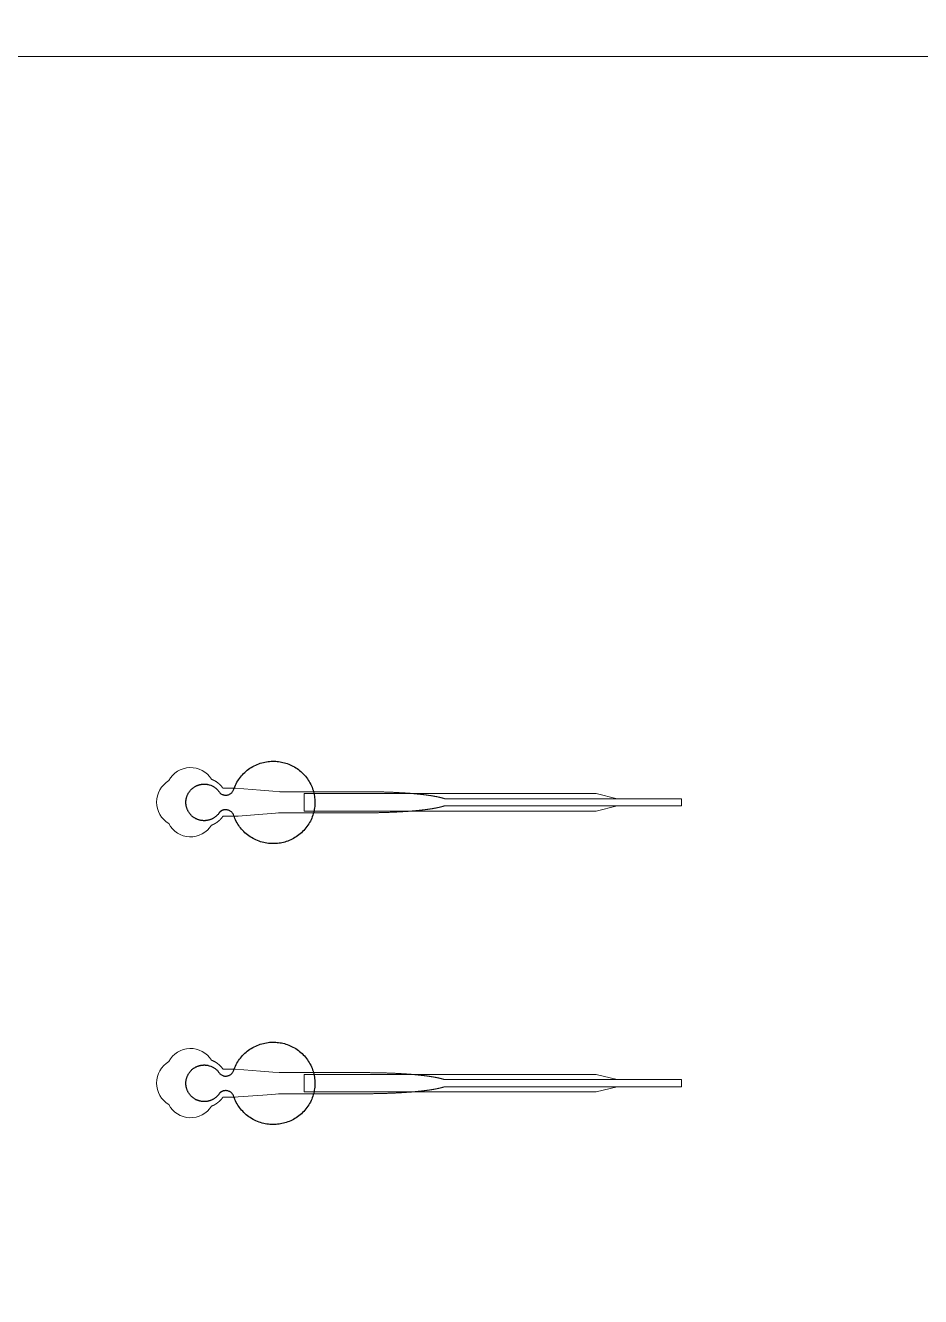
# Model space of a CAD drawing. Header units: inches. Extents: x -52997 to 52003, y -52254 to 52746.
# Drawn here: x -11519 to -5149, y 8474 to 17524 of the extents above; entities that cross this region are included whole.
import ezdxf

# ---------------------------------------------------------------- set-up
doc = ezdxf.new("R2010")
doc.units = ezdxf.units.IN
doc.header["$MEASUREMENT"] = 0
doc.layers.add('1', color=1, linetype='Continuous')
doc.layers.add('2', color=140, linetype='Continuous', lineweight=0)
doc.layers.add('3', color=90, linetype='Continuous', lineweight=0)

msp = doc.modelspace()

# ---------------------------------------------------------------- linework, layer by layer
at = {"layer": '1'}
for points in [[(-16283.4, -47485.7), (0, -47485.7), (16283.4, -47485.7, 5.999107)], [(-16250, -47285.7), (0, -47285.7), (16250, -47285.7, 5.986812)], [(-13685.8, -45485.7), (0, -45485.7), (13685.8, -45485.7, 6.794322)]]:
    msp.add_lwpolyline(points, format="xyb", close=True, dxfattribs=at)
msp.add_circle((-497.2, 245.8), 52500, dxfattribs=at)
for points in [[(-10137.6, 11921.4), (-10115.4, 11944.5), (-10083.7, 11939.3), (-10052.1, 11934.1), (-10038.5, 11905.1), (-9963, 11664.2), (-9711, 11701.9), (-9459, 11739.6), (-9458.9, 11991.7), (-9458.8, 12243.9), (-9710.7, 12281.8), (-9962.7, 12319.7), (-10038.4, 12078.9), (-10051.6, 12050.4), (-10082.5, 12044.7), (-10113.3, 12038.9), (-10135.9, 12060.7), (-10187.2, 12144.1), (-10281.6, 12118), (-10376, 12091.9), (-10377.2, 11994), (-10378.4, 11896), (-10284.7, 11867.6), (-10190.9, 11839.2), (-10137.6, 11921.4)], [(-10137.6, 9921.4), (-10115.4, 9944.5), (-10083.7, 9939.3), (-10052.1, 9934.1), (-10038.5, 9905.1), (-9963, 9664.2), (-9711, 9701.9), (-9459, 9739.6), (-9458.9, 9991.7), (-9458.8, 10243.9), (-9710.7, 10281.8), (-9962.7, 10319.7), (-10038.4, 10078.9), (-10051.6, 10050.4), (-10082.5, 10044.7), (-10113.3, 10038.9), (-10135.9, 10060.7), (-10187.2, 10144.1), (-10281.6, 10118), (-10376, 10091.9), (-10377.2, 9994), (-10378.4, 9896), (-10284.7, 9867.6), (-10190.9, 9839.2), (-10137.6, 9921.4)]]:
    msp.add_rational_spline(points, [1, 0.884783429184, 1, 0.884783429184, 1, 0.758252289935, 1, 0.758252289935, 1, 0.758252289935, 1, 0.758252289935, 1, 0.888941908896, 1, 0.888941908896, 1, 0.79946124759, 1, 0.79946124759, 1, 0.79946124759, 1, 0.79946124759, 1], degree=2, knots=[0, 0, 0, 0.969535, 0.969535, 1.939069, 1.939069, 3.359405, 3.359405, 4.779741, 4.779741, 6.200078, 6.200078, 7.620414, 7.620414, 8.571947, 8.571947, 9.52348, 9.52348, 10.812277, 10.812277, 12.101074, 12.101074, 13.389871, 13.389871, 14.678668, 14.678668, 14.678668], dxfattribs=at)
at = {"layer": '2'}
for points in [[(-16283.4, -47485.7), (0, -47485.7), (16283.4, -47485.7, 5.999107)], [(-16250, -47285.7), (0, -47285.7), (16250, -47285.7, 5.986812)], [(-13685.8, -45485.7), (0, -45485.7), (13685.8, -45485.7, 6.794322)], [(-10194.8, 11829.6), (-10194.5, 11829.7), (-10193.7, 11830), (-10192.8, 11830.3), (-10192, 11830.7), (-10191.1, 11831), (-10190.3, 11831.4), (-10189.4, 11831.7), (-10188.6, 11832.1), (-10187.7, 11832.5), (-10186.9, 11832.8), (-10186, 11833.2), (-10185.2, 11833.6), (-10184.3, 11834), (-10183.4, 11834.4), (-10182.6, 11834.8), (-10181.7, 11835.2), (-10180.9, 11835.6), (-10180, 11836.1), (-10179.2, 11836.5), (-10178.3, 11836.9), (-10177.4, 11837.4), (-10176.6, 11837.8), (-10175.7, 11838.3), (-10174.9, 11838.7), (-10174, 11839.2), (-10173.2, 11839.7), (-10172.3, 11840.1), (-10171.4, 11840.6), (-10170.6, 11841.1), (-10169.7, 11841.6), (-10168.9, 11842.1), (-10168, 11842.6), (-10167.2, 11843.1), (-10166.3, 11843.6), (-10165.5, 11844.2), (-10164.6, 11844.7), (-10163.8, 11845.2), (-10162.9, 11845.8), (-10162.1, 11846.3), (-10161.2, 11846.9), (-10160.4, 11847.4), (-10159.6, 11848), (-10158.7, 11848.6), (-10157.9, 11849.1), (-10157.1, 11849.7), (-10156.2, 11850.3), (-10155.4, 11850.9), (-10154.6, 11851.5), (-10153.8, 11852.1), (-10152.9, 11852.7), (-10152.1, 11853.3), (-10151.3, 11853.9), (-10150.5, 11854.5), (-10149.7, 11855.2), (-10148.9, 11855.8), (-10148.1, 11856.4), (-10147.3, 11857.1), (-10146.5, 11857.7), (-10145.7, 11858.3), (-10144.9, 11859), (-10144.1, 11859.6), (-10143.4, 11860.3), (-10142.6, 11861), (-10141.8, 11861.6), (-10141, 11862.3), (-10140.3, 11863), (-10139.5, 11863.7), (-10138.8, 11864.3), (-10138, 11865), (-10137.3, 11865.7), (-10136.5, 11866.4), (-10135.8, 11867.1), (-10135, 11867.8), (-10134.3, 11868.5), (-10133.6, 11869.2), (-10132.9, 11869.9), (-10132.2, 11870.7), (-10131.4, 11871.4), (-10130.7, 11872.1), (-10130, 11872.8), (-10129.3, 11873.6), (-10128.7, 11874.3), (-10128, 11875), (-10127.3, 11875.7), (-10126.6, 11876.5), (-10126, 11877.2), (-10125.3, 11878), (-10124.6, 11878.7), (-10124, 11879.5), (-10123.3, 11880.2), (-10122.7, 11881), (-10122.1, 11881.7), (-10121.4, 11882.5), (-10120.8, 11883.2), (-10120.2, 11884), (-10119.6, 11884.7), (-10119, 11885.5), (-10118.4, 11886.3), (-10117.8, 11887), (-10117.2, 11887.8), (-10116.6, 11888.6), (-10116.1, 11889.3), (-10115.5, 11890.1), (-10114.9, 11890.9), (-10114.4, 11891.6), (-10113.8, 11892.4), (-10113.3, 11893.2), (-10069.7, 11893.2), (-10047.9, 11893.2), (-10037, 11893.2), (-10034.3, 11893.2), (-10032.9, 11893.2), (-10032.9, 11893.2), (-10032.9, 11893.2), (-10032.9, 11893.2), (-10032.9, 11893.2), (-10032.8, 11893.2), (-10032.8, 11893.2), (-10032.4, 11893.2), (-10031.7, 11893.3), (-10030.3, 11893.4), (-10027.6, 11893.6), (-10005.5, 11895.3), (-9828.9, 11908.8), (-9740.5, 11915.6), (-9718.4, 11917.3), (-9707.4, 11918.1), (-9707.1, 11918.2), (-9707, 11918.2), (-9707, 11918.2), (-9706.9, 11918.2), (-9706.8, 11918.2), (-9706.4, 11918.2), (-9445.9, 11918.2), (-9439.7, 11918.2), (-9427.1, 11918.2), (-9326.6, 11918.2), (-9125.5, 11918.2), (-9113, 11918.2), (-9106.7, 11918.2), (-9103.6, 11918.2), (-9102, 11918.2), (-9101.6, 11918.2), (-9101.4, 11918.2), (-9101.3, 11918.2), (-9101.3, 11918.2), (-9101.2, 11918.2), (-9101.2, 11918.2), (-9100.6, 11918.2), (-9096, 11918.2), (-9091.4, 11918.2), (-9086.8, 11918.2), (-9082.2, 11918.2), (-9077.6, 11918.2), (-9072.9, 11918.3), (-9068.2, 11918.3), (-9063.6, 11918.3), (-9058.9, 11918.4), (-9054.2, 11918.4), (-9049.4, 11918.4), (-9044.7, 11918.5), (-9040, 11918.6), (-9035.2, 11918.6), (-9030.5, 11918.7), (-9025.7, 11918.8), (-9021, 11918.8), (-9016.2, 11918.9), (-9011.4, 11919), (-9006.6, 11919.1), (-9001.8, 11919.2), (-8997, 11919.3), (-8992.2, 11919.4), (-8987.4, 11919.5), (-8982.6, 11919.7), (-8977.8, 11919.8), (-8972.9, 11919.9), (-8968.1, 11920), (-8963.3, 11920.2), (-8958.5, 11920.3), (-8953.6, 11920.5), (-8948.8, 11920.6), (-8944, 11920.8), (-8939.1, 11921), (-8934.3, 11921.1), (-8929.5, 11921.3), (-8924.6, 11921.5), (-8919.8, 11921.7), (-8915, 11921.9), (-8910.2, 11922.1), (-8905.4, 11922.3), (-8900.5, 11922.5), (-8895.7, 11922.7), (-8890.9, 11922.9), (-8886.1, 11923.2), (-8881.4, 11923.4), (-8876.6, 11923.6), (-8871.8, 11923.9), (-8867.1, 11924.1), (-8862.3, 11924.4), (-8857.6, 11924.6), (-8852.8, 11924.9), (-8848.1, 11925.2), (-8843.4, 11925.4), (-8838.7, 11925.7), (-8834, 11926), (-8829.4, 11926.3), (-8824.7, 11926.6), (-8820.1, 11926.9), (-8815.4, 11927.2), (-8810.8, 11927.5), (-8806.3, 11927.9), (-8801.7, 11928.2), (-8799.4, 11928.4), (-8797.1, 11928.5), (-8794.9, 11928.7), (-8792.6, 11928.9), (-8790.3, 11929), (-8788.1, 11929.2), (-8785.8, 11929.4), (-8783.6, 11929.5), (-8781.3, 11929.7), (-8779.1, 11929.9), (-8776.9, 11930.1), (-8774.6, 11930.3), (-8772.4, 11930.4), (-8770.2, 11930.6), (-8768, 11930.8), (-8765.8, 11931), (-8763.6, 11931.2), (-8761.4, 11931.4), (-8759.2, 11931.5), (-8757, 11931.7), (-8754.9, 11931.9), (-8752.7, 11932.1), (-8750.5, 11932.3), (-8748.4, 11932.5), (-8746.2, 11932.7), (-8744.1, 11932.9), (-8741.9, 11933.1), (-8739.8, 11933.3), (-8737.7, 11933.5), (-8735.6, 11933.7), (-8733.5, 11933.9), (-8731.3, 11934.1), (-8729.2, 11934.3), (-8727.2, 11934.5), (-8725.1, 11934.7), (-8723, 11934.9), (-8720.9, 11935.2), (-8718.9, 11935.4), (-8716.8, 11935.6), (-8714.8, 11935.8), (-8712.7, 11936), (-8710.7, 11936.2), (-8708.7, 11936.5), (-8706.6, 11936.7), (-8704.6, 11936.9), (-8702.6, 11937.1), (-8700.6, 11937.3), (-8698.6, 11937.6), (-8696.7, 11937.8), (-8694.7, 11938), (-8692.7, 11938.2), (-8690.8, 11938.5), (-8688.8, 11938.7), (-8686.9, 11938.9), (-8684.9, 11939.2), (-8683, 11939.4), (-8681.1, 11939.6), (-8679.2, 11939.9), (-8677.3, 11940.1), (-8675.4, 11940.3), (-8673.5, 11940.6), (-8671.6, 11940.8), (-8669.8, 11941.1), (-8667.9, 11941.3), (-8666.1, 11941.5), (-8664.2, 11941.8), (-8662.4, 11942), (-8660.6, 11942.3), (-8658.8, 11942.5), (-8657, 11942.8), (-8655.2, 11943), (-8653.4, 11943.3), (-8651.6, 11943.5), (-8649.8, 11943.8), (-8648.1, 11944), (-8646.3, 11944.3), (-8644.6, 11944.5), (-8642.9, 11944.8), (-8641.1, 11945), (-8639.4, 11945.3), (-8637.7, 11945.5), (-8636, 11945.8), (-8634.4, 11946.1), (-8632.7, 11946.3), (-8631, 11946.6), (-8629.4, 11946.8), (-8627.7, 11947.1), (-8626.1, 11947.4), (-8624.5, 11947.6), (-8622.9, 11947.9), (-8621.3, 11948.2), (-8619.7, 11948.4), (-8618.1, 11948.7), (-8616.5, 11949), (-8614.9, 11949.2), (-8613.4, 11949.5), (-8611.9, 11949.8), (-8610.3, 11950), (-8608.8, 11950.3), (-8607.3, 11950.6), (-8605.8, 11950.9), (-8604.3, 11951.1), (-8602.8, 11951.4), (-8601.3, 11951.7), (-8599.9, 11952), (-8598.4, 11952.2), (-8597, 11952.5), (-8595.6, 11952.8), (-8594.1, 11953.1), (-8592.7, 11953.4), (-8591.3, 11953.6), (-8589.9, 11953.9), (-8588.6, 11954.2), (-8587.2, 11954.5), (-8585.8, 11954.8), (-8584.5, 11955.1), (-8583.2, 11955.3), (-8581.8, 11955.6), (-8580.5, 11955.9), (-8579.2, 11956.2), (-8577.9, 11956.5), (-8576.7, 11956.8), (-8575.4, 11957), (-8574.1, 11957.3), (-8572.9, 11957.6), (-8571.7, 11957.9), (-8570.4, 11958.2), (-8569.2, 11958.5), (-8568, 11958.8), (-8566.8, 11959.1), (-8565.6, 11959.4), (-8564.5, 11959.7), (-8563.3, 11959.9), (-8562.2, 11960.2), (-8561, 11960.5), (-8559.9, 11960.8), (-8558.8, 11961.1), (-8557.7, 11961.4), (-8556.6, 11961.7), (-8555.5, 11962), (-8554.4, 11962.3), (-8553.4, 11962.6), (-8552.3, 11962.9), (-8551.3, 11963.2), (-8550.3, 11963.5), (-8549.2, 11963.8), (-8548.2, 11964.1), (-8547.2, 11964.4), (-8546.3, 11964.7), (-8545.3, 11965), (-8544.3, 11965.3), (-8543.4, 11965.6), (-8542.4, 11965.9), (-8541.5, 11966.2), (-8540.6, 11966.5), (-8539.7, 11966.8), (-8538.8, 11967.1), (-8537.9, 11967.4), (-8537, 11967.7), (-8535.6, 11968.1), (-6850, 11968), (-6850, 12018.2), (-8535.5, 12018.2), (-8535.8, 12018.3), (-8536.7, 12018.6), (-8537.6, 12018.9), (-8538.4, 12019.2), (-8539.3, 12019.5), (-8540.2, 12019.8), (-8541.2, 12020.1), (-8542.1, 12020.4), (-8543, 12020.7), (-8544, 12021), (-8544.9, 12021.3), (-8545.9, 12021.6), (-8546.9, 12021.9), (-8547.9, 12022.2), (-8548.9, 12022.5), (-8549.9, 12022.8), (-8550.9, 12023.1), (-8552, 12023.4), (-8553, 12023.7), (-8554.1, 12023.9), (-8555.1, 12024.2), (-8556.2, 12024.5), (-8557.3, 12024.8), (-8558.4, 12025.1), (-8559.5, 12025.4), (-8560.7, 12025.7), (-8561.8, 12026), (-8563, 12026.3), (-8564.1, 12026.6), (-8565.3, 12026.9), (-8566.5, 12027.2), (-8567.7, 12027.5), (-8568.9, 12027.8), (-8570.1, 12028.1), (-8571.3, 12028.3), (-8572.5, 12028.6), (-8573.8, 12028.9), (-8575, 12029.2), (-8576.3, 12029.5), (-8577.6, 12029.8), (-8578.9, 12030.1), (-8580.2, 12030.4), (-8581.5, 12030.6), (-8582.8, 12030.9), (-8584.1, 12031.2), (-8585.5, 12031.5), (-8586.8, 12031.8), (-8588.2, 12032.1), (-8589.6, 12032.3), (-8591, 12032.6), (-8592.4, 12032.9), (-8593.8, 12033.2), (-8595.2, 12033.5), (-8596.6, 12033.7), (-8598.1, 12034), (-8599.5, 12034.3), (-8601, 12034.6), (-8602.5, 12034.9), (-8603.9, 12035.1), (-8605.4, 12035.4), (-8606.9, 12035.7), (-8608.4, 12036), (-8610, 12036.2), (-8611.5, 12036.5), (-8613, 12036.8), (-8614.6, 12037), (-8616.2, 12037.3), (-8617.7, 12037.6), (-8619.3, 12037.8), (-8620.9, 12038.1), (-8622.5, 12038.4), (-8624.1, 12038.6), (-8625.7, 12038.9), (-8627.4, 12039.2), (-8629, 12039.4), (-8630.7, 12039.7), (-8632.3, 12040), (-8634, 12040.2), (-8635.7, 12040.5), (-8637.4, 12040.7), (-8639.1, 12041), (-8640.8, 12041.3), (-8642.5, 12041.5), (-8644.2, 12041.8), (-8646, 12042), (-8647.7, 12042.3), (-8649.5, 12042.5), (-8651.2, 12042.8), (-8653, 12043), (-8654.8, 12043.3), (-8656.6, 12043.5), (-8658.4, 12043.8), (-8660.2, 12044), (-8662, 12044.3), (-8663.9, 12044.5), (-8665.7, 12044.8), (-8667.5, 12045), (-8669.4, 12045.2), (-8671.3, 12045.5), (-8673.1, 12045.7), (-8675, 12046), (-8676.9, 12046.2), (-8678.8, 12046.4), (-8680.7, 12046.7), (-8682.6, 12046.9), (-8684.5, 12047.1), (-8686.5, 12047.4), (-8688.4, 12047.6), (-8690.4, 12047.8), (-8692.3, 12048.1), (-8694.3, 12048.3), (-8696.2, 12048.5), (-8698.2, 12048.7), (-8700.2, 12049), (-8702.2, 12049.2), (-8704.2, 12049.4), (-8706.2, 12049.6), (-8708.2, 12049.8), (-8710.3, 12050.1), (-8712.3, 12050.3), (-8714.3, 12050.5), (-8716.4, 12050.7), (-8718.4, 12050.9), (-8720.5, 12051.1), (-8722.6, 12051.3), (-8724.6, 12051.6), (-8726.7, 12051.8), (-8728.8, 12052), (-8730.9, 12052.2), (-8733, 12052.4), (-8735.1, 12052.6), (-8737.2, 12052.8), (-8739.3, 12053), (-8741.5, 12053.2), (-8743.6, 12053.4), (-8745.7, 12053.6), (-8747.9, 12053.8), (-8750, 12054), (-8752.2, 12054.2), (-8754.4, 12054.4), (-8756.5, 12054.6), (-8758.7, 12054.7), (-8760.9, 12054.9), (-8763.1, 12055.1), (-8765.3, 12055.3), (-8767.5, 12055.5), (-8769.7, 12055.7), (-8771.9, 12055.9), (-8774.1, 12056), (-8776.3, 12056.2), (-8778.5, 12056.4), (-8780.8, 12056.6), (-8783, 12056.8), (-8785.2, 12056.9), (-8787.5, 12057.1), (-8789.7, 12057.3), (-8792, 12057.4), (-8794.2, 12057.6), (-8796.5, 12057.8), (-8798.8, 12057.9), (-8803.3, 12058.3), (-8807.9, 12058.6), (-8812.5, 12058.9), (-8817.1, 12059.2), (-8821.7, 12059.5), (-8826.3, 12059.8), (-8831, 12060.1), (-8835.6, 12060.4), (-8840.3, 12060.7), (-8845, 12061), (-8849.7, 12061.3), (-8854.4, 12061.5), (-8859.1, 12061.8), (-8863.8, 12062.1), (-8868.6, 12062.3), (-8873.3, 12062.5), (-8878.1, 12062.8), (-8882.8, 12063), (-8887.6, 12063.3), (-8892.4, 12063.5), (-8897.2, 12063.7), (-8901.9, 12063.9), (-8906.7, 12064.1), (-8911.5, 12064.3), (-8916.3, 12064.5), (-8921.1, 12064.7), (-8925.9, 12064.9), (-8930.7, 12065.1), (-8935.6, 12065.3), (-8940.4, 12065.4), (-8945.2, 12065.6), (-8950, 12065.7), (-8954.8, 12065.9), (-8959.6, 12066.1), (-8964.4, 12066.2), (-8969.2, 12066.3), (-8974, 12066.5), (-8978.8, 12066.6), (-8983.6, 12066.7), (-8988.4, 12066.8), (-8993.2, 12066.9), (-8998, 12067.1), (-9002.7, 12067.2), (-9007.5, 12067.2), (-9012.3, 12067.3), (-9017, 12067.4), (-9021.8, 12067.5), (-9026.5, 12067.6), (-9031.2, 12067.7), (-9035.9, 12067.7), (-9040.7, 12067.8), (-9045.4, 12067.8), (-9050, 12067.9), (-9054.7, 12067.9), (-9059.4, 12068), (-9064.1, 12068), (-9068.7, 12068.1), (-9073.3, 12068.1), (-9078, 12068.1), (-9082.6, 12068.1), (-9087.2, 12068.1), (-9089.5, 12068.2), (-9090, 12068.2), (-9090.3, 12068.2), (-9090.5, 12068.2), (-9090.7, 12068.2), (-9092.2, 12068.2), (-9098.6, 12068.2), (-9111.4, 12068.2), (-9162.4, 12068.2), (-9366.3, 12068.2), (-9417.3, 12068.2), (-9442.8, 12068.2), (-9449.1, 12068.2), (-9450.7, 12068.2), (-9706.5, 12068.2), (-9706.9, 12068.2), (-9707, 12068.2), (-9707, 12068.2), (-9707, 12068.2), (-9707.1, 12068.2), (-9707.5, 12068.2), (-9708.8, 12068.3), (-9714.4, 12068.7), (-9758.5, 12072.1), (-9846.8, 12078.9), (-10023.5, 12092.4), (-10029, 12092.9), (-10031.8, 12093.1), (-10032.5, 12093.1), (-10032.8, 12093.2), (-10032.8, 12093.2), (-10032.9, 12093.2), (-10032.9, 12093.2), (-10032.9, 12093.2), (-10032.9, 12093.2), (-10032.9, 12093.2), (-10033.3, 12093.2), (-10036, 12093.2), (-10041.5, 12093.2), (-10052.3, 12093.2), (-10074.1, 12093.2), (-10095.9, 12093.2), (-10106.8, 12093.2), (-10112.3, 12093.2), (-10113, 12093.2), (-10113.1, 12093.2), (-10113.2, 12093.2), (-10113.3, 12093.2), (-10113.3, 12093.2), (-10113.3, 12093.2), (-10113.3, 12093.2), (-10113.7, 12093.8), (-10114.5, 12094.9), (-10115.3, 12096), (-10116.1, 12097.1), (-10117, 12098.2), (-10117.8, 12099.4), (-10118.7, 12100.5), (-10119.6, 12101.6), (-10120.4, 12102.7), (-10121.3, 12103.8), (-10122.3, 12104.9), (-10123.2, 12106), (-10124.1, 12107.1), (-10125.1, 12108.2), (-10126, 12109.3), (-10127, 12110.4), (-10128, 12111.5), (-10129, 12112.5), (-10130, 12113.6), (-10131.1, 12114.7), (-10132.1, 12115.7), (-10133.1, 12116.8), (-10134.2, 12117.8), (-10135.3, 12118.9), (-10136.4, 12119.9), (-10137.5, 12121), (-10138.6, 12122), (-10139.7, 12123), (-10140.8, 12124), (-10142, 12125), (-10143.1, 12126), (-10144.3, 12127), (-10145.5, 12128), (-10146.7, 12129), (-10147.9, 12129.9), (-10149.1, 12130.9), (-10150.3, 12131.8), (-10151.5, 12132.8), (-10152.8, 12133.7), (-10154, 12134.6), (-10155.3, 12135.5), (-10156.5, 12136.4), (-10157.8, 12137.3), (-10159.1, 12138.2), (-10160.4, 12139), (-10161.7, 12139.9), (-10163, 12140.7), (-10164.3, 12141.6), (-10165.7, 12142.4), (-10167, 12143.2), (-10168.3, 12144), (-10169.7, 12144.8), (-10171.1, 12145.6), (-10172.4, 12146.4), (-10173.8, 12147.1), (-10175.2, 12147.9), (-10176.5, 12148.6), (-10177.9, 12149.3), (-10179.3, 12150), (-10180.7, 12150.7), (-10182.1, 12151.4), (-10183.5, 12152), (-10185, 12152.7), (-10186.4, 12153.3), (-10187.8, 12153.9), (-10189.2, 12154.5), (-10190.7, 12155.1), (-10192.1, 12155.7), (-10193.5, 12156.3), (-10194.8, 12156.8, 0.576044), (-10499.3, 12147.4, 0.560065), (-10499.3, 11840.9, 0.578435)], [(-10194.8, 9829.6), (-10194.5, 9829.7), (-10193.7, 9830), (-10192.8, 9830.3), (-10192, 9830.7), (-10191.1, 9831), (-10190.3, 9831.4), (-10189.4, 9831.7), (-10188.6, 9832.1), (-10187.7, 9832.5), (-10186.9, 9832.8), (-10186, 9833.2), (-10185.2, 9833.6), (-10184.3, 9834), (-10183.4, 9834.4), (-10182.6, 9834.8), (-10181.7, 9835.2), (-10180.9, 9835.6), (-10180, 9836.1), (-10179.2, 9836.5), (-10178.3, 9836.9), (-10177.4, 9837.4), (-10176.6, 9837.8), (-10175.7, 9838.3), (-10174.9, 9838.7), (-10174, 9839.2), (-10173.2, 9839.7), (-10172.3, 9840.1), (-10171.4, 9840.6), (-10170.6, 9841.1), (-10169.7, 9841.6), (-10168.9, 9842.1), (-10168, 9842.6), (-10167.2, 9843.1), (-10166.3, 9843.6), (-10165.5, 9844.2), (-10164.6, 9844.7), (-10163.8, 9845.2), (-10162.9, 9845.8), (-10162.1, 9846.3), (-10161.2, 9846.9), (-10160.4, 9847.4), (-10159.6, 9848), (-10158.7, 9848.6), (-10157.9, 9849.1), (-10157.1, 9849.7), (-10156.2, 9850.3), (-10155.4, 9850.9), (-10154.6, 9851.5), (-10153.8, 9852.1), (-10152.9, 9852.7), (-10152.1, 9853.3), (-10151.3, 9853.9), (-10150.5, 9854.5), (-10149.7, 9855.2), (-10148.9, 9855.8), (-10148.1, 9856.4), (-10147.3, 9857.1), (-10146.5, 9857.7), (-10145.7, 9858.3), (-10144.9, 9859), (-10144.1, 9859.6), (-10143.4, 9860.3), (-10142.6, 9861), (-10141.8, 9861.6), (-10141, 9862.3), (-10140.3, 9863), (-10139.5, 9863.7), (-10138.8, 9864.3), (-10138, 9865), (-10137.3, 9865.7), (-10136.5, 9866.4), (-10135.8, 9867.1), (-10135, 9867.8), (-10134.3, 9868.5), (-10133.6, 9869.2), (-10132.9, 9869.9), (-10132.2, 9870.7), (-10131.4, 9871.4), (-10130.7, 9872.1), (-10130, 9872.8), (-10129.3, 9873.6), (-10128.7, 9874.3), (-10128, 9875), (-10127.3, 9875.7), (-10126.6, 9876.5), (-10126, 9877.2), (-10125.3, 9878), (-10124.6, 9878.7), (-10124, 9879.5), (-10123.3, 9880.2), (-10122.7, 9881), (-10122.1, 9881.7), (-10121.4, 9882.5), (-10120.8, 9883.2), (-10120.2, 9884), (-10119.6, 9884.7), (-10119, 9885.5), (-10118.4, 9886.3), (-10117.8, 9887), (-10117.2, 9887.8), (-10116.6, 9888.6), (-10116.1, 9889.3), (-10115.5, 9890.1), (-10114.9, 9890.9), (-10114.4, 9891.6), (-10113.8, 9892.4), (-10113.3, 9893.2), (-10069.7, 9893.2), (-10047.9, 9893.2), (-10037, 9893.2), (-10034.3, 9893.2), (-10032.9, 9893.2), (-10032.9, 9893.2), (-10032.9, 9893.2), (-10032.9, 9893.2), (-10032.9, 9893.2), (-10032.8, 9893.2), (-10032.8, 9893.2), (-10032.4, 9893.2), (-10031.7, 9893.3), (-10030.3, 9893.4), (-10027.6, 9893.6), (-10005.5, 9895.3), (-9828.9, 9908.8), (-9740.5, 9915.6), (-9718.4, 9917.3), (-9707.4, 9918.1), (-9707.1, 9918.2), (-9707, 9918.2), (-9707, 9918.2), (-9706.9, 9918.2), (-9706.8, 9918.2), (-9706.4, 9918.2), (-9445.9, 9918.2), (-9439.7, 9918.2), (-9427.1, 9918.2), (-9326.6, 9918.2), (-9125.5, 9918.2), (-9113, 9918.2), (-9106.7, 9918.2), (-9103.6, 9918.2), (-9102, 9918.2), (-9101.6, 9918.2), (-9101.4, 9918.2), (-9101.3, 9918.2), (-9101.3, 9918.2), (-9101.2, 9918.2), (-9101.2, 9918.2), (-9100.6, 9918.2), (-9096, 9918.2), (-9091.4, 9918.2), (-9086.8, 9918.2), (-9082.2, 9918.2), (-9077.6, 9918.2), (-9072.9, 9918.3), (-9068.2, 9918.3), (-9063.6, 9918.3), (-9058.9, 9918.4), (-9054.2, 9918.4), (-9049.4, 9918.4), (-9044.7, 9918.5), (-9040, 9918.6), (-9035.2, 9918.6), (-9030.5, 9918.7), (-9025.7, 9918.8), (-9021, 9918.8), (-9016.2, 9918.9), (-9011.4, 9919), (-9006.6, 9919.1), (-9001.8, 9919.2), (-8997, 9919.3), (-8992.2, 9919.4), (-8987.4, 9919.5), (-8982.6, 9919.7), (-8977.8, 9919.8), (-8972.9, 9919.9), (-8968.1, 9920), (-8963.3, 9920.2), (-8958.5, 9920.3), (-8953.6, 9920.5), (-8948.8, 9920.6), (-8944, 9920.8), (-8939.1, 9921), (-8934.3, 9921.1), (-8929.5, 9921.3), (-8924.6, 9921.5), (-8919.8, 9921.7), (-8915, 9921.9), (-8910.2, 9922.1), (-8905.4, 9922.3), (-8900.5, 9922.5), (-8895.7, 9922.7), (-8890.9, 9922.9), (-8886.1, 9923.2), (-8881.4, 9923.4), (-8876.6, 9923.6), (-8871.8, 9923.9), (-8867.1, 9924.1), (-8862.3, 9924.4), (-8857.6, 9924.6), (-8852.8, 9924.9), (-8848.1, 9925.2), (-8843.4, 9925.4), (-8838.7, 9925.7), (-8834, 9926), (-8829.4, 9926.3), (-8824.7, 9926.6), (-8820.1, 9926.9), (-8815.4, 9927.2), (-8810.8, 9927.5), (-8806.3, 9927.9), (-8801.7, 9928.2), (-8799.4, 9928.4), (-8797.1, 9928.5), (-8794.9, 9928.7), (-8792.6, 9928.9), (-8790.3, 9929), (-8788.1, 9929.2), (-8785.8, 9929.4), (-8783.6, 9929.5), (-8781.3, 9929.7), (-8779.1, 9929.9), (-8776.9, 9930.1), (-8774.6, 9930.3), (-8772.4, 9930.4), (-8770.2, 9930.6), (-8768, 9930.8), (-8765.8, 9931), (-8763.6, 9931.2), (-8761.4, 9931.4), (-8759.2, 9931.5), (-8757, 9931.7), (-8754.9, 9931.9), (-8752.7, 9932.1), (-8750.5, 9932.3), (-8748.4, 9932.5), (-8746.2, 9932.7), (-8744.1, 9932.9), (-8741.9, 9933.1), (-8739.8, 9933.3), (-8737.7, 9933.5), (-8735.6, 9933.7), (-8733.5, 9933.9), (-8731.3, 9934.1), (-8729.2, 9934.3), (-8727.2, 9934.5), (-8725.1, 9934.7), (-8723, 9934.9), (-8720.9, 9935.2), (-8718.9, 9935.4), (-8716.8, 9935.6), (-8714.8, 9935.8), (-8712.7, 9936), (-8710.7, 9936.2), (-8708.7, 9936.5), (-8706.6, 9936.7), (-8704.6, 9936.9), (-8702.6, 9937.1), (-8700.6, 9937.3), (-8698.6, 9937.6), (-8696.7, 9937.8), (-8694.7, 9938), (-8692.7, 9938.2), (-8690.8, 9938.5), (-8688.8, 9938.7), (-8686.9, 9938.9), (-8684.9, 9939.2), (-8683, 9939.4), (-8681.1, 9939.6), (-8679.2, 9939.9), (-8677.3, 9940.1), (-8675.4, 9940.3), (-8673.5, 9940.6), (-8671.6, 9940.8), (-8669.8, 9941.1), (-8667.9, 9941.3), (-8666.1, 9941.5), (-8664.2, 9941.8), (-8662.4, 9942), (-8660.6, 9942.3), (-8658.8, 9942.5), (-8657, 9942.8), (-8655.2, 9943), (-8653.4, 9943.3), (-8651.6, 9943.5), (-8649.8, 9943.8), (-8648.1, 9944), (-8646.3, 9944.3), (-8644.6, 9944.5), (-8642.9, 9944.8), (-8641.1, 9945), (-8639.4, 9945.3), (-8637.7, 9945.5), (-8636, 9945.8), (-8634.4, 9946.1), (-8632.7, 9946.3), (-8631, 9946.6), (-8629.4, 9946.8), (-8627.7, 9947.1), (-8626.1, 9947.4), (-8624.5, 9947.6), (-8622.9, 9947.9), (-8621.3, 9948.2), (-8619.7, 9948.4), (-8618.1, 9948.7), (-8616.5, 9949), (-8614.9, 9949.2), (-8613.4, 9949.5), (-8611.9, 9949.8), (-8610.3, 9950), (-8608.8, 9950.3), (-8607.3, 9950.6), (-8605.8, 9950.9), (-8604.3, 9951.1), (-8602.8, 9951.4), (-8601.3, 9951.7), (-8599.9, 9952), (-8598.4, 9952.2), (-8597, 9952.5), (-8595.6, 9952.8), (-8594.1, 9953.1), (-8592.7, 9953.4), (-8591.3, 9953.6), (-8589.9, 9953.9), (-8588.6, 9954.2), (-8587.2, 9954.5), (-8585.8, 9954.8), (-8584.5, 9955.1), (-8583.2, 9955.3), (-8581.8, 9955.6), (-8580.5, 9955.9), (-8579.2, 9956.2), (-8577.9, 9956.5), (-8576.7, 9956.8), (-8575.4, 9957), (-8574.1, 9957.3), (-8572.9, 9957.6), (-8571.7, 9957.9), (-8570.4, 9958.2), (-8569.2, 9958.5), (-8568, 9958.8), (-8566.8, 9959.1), (-8565.6, 9959.4), (-8564.5, 9959.7), (-8563.3, 9959.9), (-8562.2, 9960.2), (-8561, 9960.5), (-8559.9, 9960.8), (-8558.8, 9961.1), (-8557.7, 9961.4), (-8556.6, 9961.7), (-8555.5, 9962), (-8554.4, 9962.3), (-8553.4, 9962.6), (-8552.3, 9962.9), (-8551.3, 9963.2), (-8550.3, 9963.5), (-8549.2, 9963.8), (-8548.2, 9964.1), (-8547.2, 9964.4), (-8546.3, 9964.7), (-8545.3, 9965), (-8544.3, 9965.3), (-8543.4, 9965.6), (-8542.4, 9965.9), (-8541.5, 9966.2), (-8540.6, 9966.5), (-8539.7, 9966.8), (-8538.8, 9967.1), (-8537.9, 9967.4), (-8537, 9967.7), (-8535.6, 9968.1), (-6850, 9968), (-6850, 10018.2), (-8535.5, 10018.2), (-8535.8, 10018.3), (-8536.7, 10018.6), (-8537.6, 10018.9), (-8538.4, 10019.2), (-8539.3, 10019.5), (-8540.2, 10019.8), (-8541.2, 10020.1), (-8542.1, 10020.4), (-8543, 10020.7), (-8544, 10021), (-8544.9, 10021.3), (-8545.9, 10021.6), (-8546.9, 10021.9), (-8547.9, 10022.2), (-8548.9, 10022.5), (-8549.9, 10022.8), (-8550.9, 10023.1), (-8552, 10023.4), (-8553, 10023.7), (-8554.1, 10023.9), (-8555.1, 10024.2), (-8556.2, 10024.5), (-8557.3, 10024.8), (-8558.4, 10025.1), (-8559.5, 10025.4), (-8560.7, 10025.7), (-8561.8, 10026), (-8563, 10026.3), (-8564.1, 10026.6), (-8565.3, 10026.9), (-8566.5, 10027.2), (-8567.7, 10027.5), (-8568.9, 10027.8), (-8570.1, 10028.1), (-8571.3, 10028.3), (-8572.5, 10028.6), (-8573.8, 10028.9), (-8575, 10029.2), (-8576.3, 10029.5), (-8577.6, 10029.8), (-8578.9, 10030.1), (-8580.2, 10030.4), (-8581.5, 10030.6), (-8582.8, 10030.9), (-8584.1, 10031.2), (-8585.5, 10031.5), (-8586.8, 10031.8), (-8588.2, 10032.1), (-8589.6, 10032.3), (-8591, 10032.6), (-8592.4, 10032.9), (-8593.8, 10033.2), (-8595.2, 10033.5), (-8596.6, 10033.7), (-8598.1, 10034), (-8599.5, 10034.3), (-8601, 10034.6), (-8602.5, 10034.9), (-8603.9, 10035.1), (-8605.4, 10035.4), (-8606.9, 10035.7), (-8608.4, 10036), (-8610, 10036.2), (-8611.5, 10036.5), (-8613, 10036.8), (-8614.6, 10037), (-8616.2, 10037.3), (-8617.7, 10037.6), (-8619.3, 10037.8), (-8620.9, 10038.1), (-8622.5, 10038.4), (-8624.1, 10038.6), (-8625.7, 10038.9), (-8627.4, 10039.2), (-8629, 10039.4), (-8630.7, 10039.7), (-8632.3, 10040), (-8634, 10040.2), (-8635.7, 10040.5), (-8637.4, 10040.7), (-8639.1, 10041), (-8640.8, 10041.3), (-8642.5, 10041.5), (-8644.2, 10041.8), (-8646, 10042), (-8647.7, 10042.3), (-8649.5, 10042.5), (-8651.2, 10042.8), (-8653, 10043), (-8654.8, 10043.3), (-8656.6, 10043.5), (-8658.4, 10043.8), (-8660.2, 10044), (-8662, 10044.3), (-8663.9, 10044.5), (-8665.7, 10044.8), (-8667.5, 10045), (-8669.4, 10045.2), (-8671.3, 10045.5), (-8673.1, 10045.7), (-8675, 10046), (-8676.9, 10046.2), (-8678.8, 10046.4), (-8680.7, 10046.7), (-8682.6, 10046.9), (-8684.5, 10047.1), (-8686.5, 10047.4), (-8688.4, 10047.6), (-8690.4, 10047.8), (-8692.3, 10048.1), (-8694.3, 10048.3), (-8696.2, 10048.5), (-8698.2, 10048.7), (-8700.2, 10049), (-8702.2, 10049.2), (-8704.2, 10049.4), (-8706.2, 10049.6), (-8708.2, 10049.8), (-8710.3, 10050.1), (-8712.3, 10050.3), (-8714.3, 10050.5), (-8716.4, 10050.7), (-8718.4, 10050.9), (-8720.5, 10051.1), (-8722.6, 10051.3), (-8724.6, 10051.6), (-8726.7, 10051.8), (-8728.8, 10052), (-8730.9, 10052.2), (-8733, 10052.4), (-8735.1, 10052.6), (-8737.2, 10052.8), (-8739.3, 10053), (-8741.5, 10053.2), (-8743.6, 10053.4), (-8745.7, 10053.6), (-8747.9, 10053.8), (-8750, 10054), (-8752.2, 10054.2), (-8754.4, 10054.4), (-8756.5, 10054.6), (-8758.7, 10054.7), (-8760.9, 10054.9), (-8763.1, 10055.1), (-8765.3, 10055.3), (-8767.5, 10055.5), (-8769.7, 10055.7), (-8771.9, 10055.9), (-8774.1, 10056), (-8776.3, 10056.2), (-8778.5, 10056.4), (-8780.8, 10056.6), (-8783, 10056.8), (-8785.2, 10056.9), (-8787.5, 10057.1), (-8789.7, 10057.3), (-8792, 10057.4), (-8794.2, 10057.6), (-8796.5, 10057.8), (-8798.8, 10057.9), (-8803.3, 10058.3), (-8807.9, 10058.6), (-8812.5, 10058.9), (-8817.1, 10059.2), (-8821.7, 10059.5), (-8826.3, 10059.8), (-8831, 10060.1), (-8835.6, 10060.4), (-8840.3, 10060.7), (-8845, 10061), (-8849.7, 10061.3), (-8854.4, 10061.5), (-8859.1, 10061.8), (-8863.8, 10062.1), (-8868.6, 10062.3), (-8873.3, 10062.5), (-8878.1, 10062.8), (-8882.8, 10063), (-8887.6, 10063.3), (-8892.4, 10063.5), (-8897.2, 10063.7), (-8901.9, 10063.9), (-8906.7, 10064.1), (-8911.5, 10064.3), (-8916.3, 10064.5), (-8921.1, 10064.7), (-8925.9, 10064.9), (-8930.7, 10065.1), (-8935.6, 10065.3), (-8940.4, 10065.4), (-8945.2, 10065.6), (-8950, 10065.7), (-8954.8, 10065.9), (-8959.6, 10066.1), (-8964.4, 10066.2), (-8969.2, 10066.3), (-8974, 10066.5), (-8978.8, 10066.6), (-8983.6, 10066.7), (-8988.4, 10066.8), (-8993.2, 10066.9), (-8998, 10067.1), (-9002.7, 10067.2), (-9007.5, 10067.2), (-9012.3, 10067.3), (-9017, 10067.4), (-9021.8, 10067.5), (-9026.5, 10067.6), (-9031.2, 10067.7), (-9035.9, 10067.7), (-9040.7, 10067.8), (-9045.4, 10067.8), (-9050, 10067.9), (-9054.7, 10067.9), (-9059.4, 10068), (-9064.1, 10068), (-9068.7, 10068.1), (-9073.3, 10068.1), (-9078, 10068.1), (-9082.6, 10068.1), (-9087.2, 10068.1), (-9089.5, 10068.2), (-9090, 10068.2), (-9090.3, 10068.2), (-9090.5, 10068.2), (-9090.7, 10068.2), (-9092.2, 10068.2), (-9098.6, 10068.2), (-9111.4, 10068.2), (-9162.4, 10068.2), (-9366.3, 10068.2), (-9417.3, 10068.2), (-9442.8, 10068.2), (-9449.1, 10068.2), (-9450.7, 10068.2), (-9706.5, 10068.2), (-9706.9, 10068.2), (-9707, 10068.2), (-9707, 10068.2), (-9707, 10068.2), (-9707.1, 10068.2), (-9707.5, 10068.2), (-9708.8, 10068.3), (-9714.4, 10068.7), (-9758.5, 10072.1), (-9846.8, 10078.9), (-10023.5, 10092.4), (-10029, 10092.9), (-10031.8, 10093.1), (-10032.5, 10093.1), (-10032.8, 10093.2), (-10032.8, 10093.2), (-10032.9, 10093.2), (-10032.9, 10093.2), (-10032.9, 10093.2), (-10032.9, 10093.2), (-10032.9, 10093.2), (-10033.3, 10093.2), (-10036, 10093.2), (-10041.5, 10093.2), (-10052.3, 10093.2), (-10074.1, 10093.2), (-10095.9, 10093.2), (-10106.8, 10093.2), (-10112.3, 10093.2), (-10113, 10093.2), (-10113.1, 10093.2), (-10113.2, 10093.2), (-10113.3, 10093.2), (-10113.3, 10093.2), (-10113.3, 10093.2), (-10113.3, 10093.2), (-10113.7, 10093.8), (-10114.5, 10094.9), (-10115.3, 10096), (-10116.1, 10097.1), (-10117, 10098.2), (-10117.8, 10099.4), (-10118.7, 10100.5), (-10119.6, 10101.6), (-10120.4, 10102.7), (-10121.3, 10103.8), (-10122.3, 10104.9), (-10123.2, 10106), (-10124.1, 10107.1), (-10125.1, 10108.2), (-10126, 10109.3), (-10127, 10110.4), (-10128, 10111.5), (-10129, 10112.5), (-10130, 10113.6), (-10131.1, 10114.7), (-10132.1, 10115.7), (-10133.1, 10116.8), (-10134.2, 10117.8), (-10135.3, 10118.9), (-10136.4, 10119.9), (-10137.5, 10121), (-10138.6, 10122), (-10139.7, 10123), (-10140.8, 10124), (-10142, 10125), (-10143.1, 10126), (-10144.3, 10127), (-10145.5, 10128), (-10146.7, 10129), (-10147.9, 10129.9), (-10149.1, 10130.9), (-10150.3, 10131.8), (-10151.5, 10132.8), (-10152.8, 10133.7), (-10154, 10134.6), (-10155.3, 10135.5), (-10156.5, 10136.4), (-10157.8, 10137.3), (-10159.1, 10138.2), (-10160.4, 10139), (-10161.7, 10139.9), (-10163, 10140.7), (-10164.3, 10141.6), (-10165.7, 10142.4), (-10167, 10143.2), (-10168.3, 10144), (-10169.7, 10144.8), (-10171.1, 10145.6), (-10172.4, 10146.4), (-10173.8, 10147.1), (-10175.2, 10147.9), (-10176.5, 10148.6), (-10177.9, 10149.3), (-10179.3, 10150), (-10180.7, 10150.7), (-10182.1, 10151.4), (-10183.5, 10152), (-10185, 10152.7), (-10186.4, 10153.3), (-10187.8, 10153.9), (-10189.2, 10154.5), (-10190.7, 10155.1), (-10192.1, 10155.7), (-10193.5, 10156.3), (-10194.8, 10156.8, 0.576044), (-10499.3, 10147.4, 0.560065), (-10499.3, 9840.9, 0.578435)]]:
    msp.add_lwpolyline(points, format="xyb", close=True, dxfattribs=at)
msp.add_lwpolyline([(31452, 17302.2), (31452, -18945.5), (-31548, -18945.5), (-31548, 17302.2)], close=True, dxfattribs=at)
for points in [[(-9450.6, 11918.2), (-9449.1, 11918.2), (-9445.9, 11918.2)], [(-9450.6, 9918.2), (-9449.1, 9918.2), (-9445.9, 9918.2)]]:
    msp.add_lwpolyline(points, dxfattribs=at)
msp.add_circle((-497.2, 245.8), 52500, dxfattribs=at)
at = {"layer": '3'}
for points in [[(-16283.4, -47485.7), (0, -47485.7), (16283.4, -47485.7, 5.999107)], [(-16283.4, -47485.7), (0, -47485.7), (16283.4, -47485.7, 5.999107)], [(-16250, -47285.7), (0, -47285.7), (16250, -47285.7, 5.986812)], [(-16250, -47285.7), (0, -47285.7), (16250, -47285.7, 5.986812)], [(-13685.8, -45485.7), (0, -45485.7), (13685.8, -45485.7, 6.794322)], [(-13685.8, -45485.7), (0, -45485.7), (13685.8, -45485.7, 6.794322)]]:
    msp.add_lwpolyline(points, format="xyb", close=True, dxfattribs=at)
for points in [[(-9536.4, 12055.7), (-7456.9, 12055.7), (-7306.9, 12018.2), (-6850, 12018.2), (-6850, 11968.2), (-7306.9, 11968.2), (-7456.9, 11930.7), (-9536.4, 11930.7)], [(-9536.4, 10055.7), (-7456.9, 10055.7), (-7306.9, 10018.2), (-6850, 10018.2), (-6850, 9968.2), (-7306.9, 9968.2), (-7456.9, 9930.7), (-9536.4, 9930.7)]]:
    msp.add_lwpolyline(points, close=True, dxfattribs=at)
msp.add_circle((-497.2, 245.8), 52500, dxfattribs=at)
msp.add_circle((-497.2, 245.8), 52500, dxfattribs=at)

doc.saveas('drawing.dxf')
